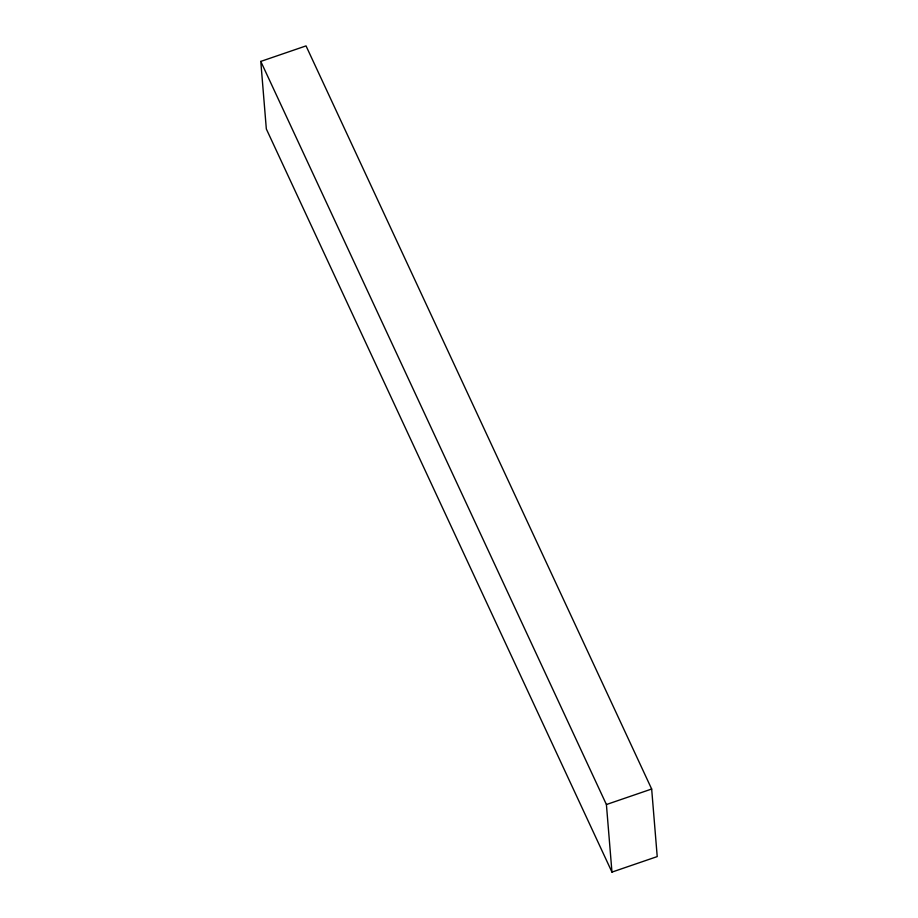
<?xml version="1.0" encoding="UTF-8"?>
<svg xmlns="http://www.w3.org/2000/svg" width="918" height="918" viewBox="0 0 918 918"><rect width="100%" height="100%" fill="white"/><g stroke="black" fill="none" stroke-linecap="round" stroke-linejoin="round"><path stroke-width="1.38" d="M260.781 61.414L306.038 45.9L651.665 789.021L657.219 856.586L611.962 872.1L266.335 128.979L260.781 61.414L606.408 804.535L611.962 872.1M606.408 804.535L651.665 789.021"/></g></svg>
